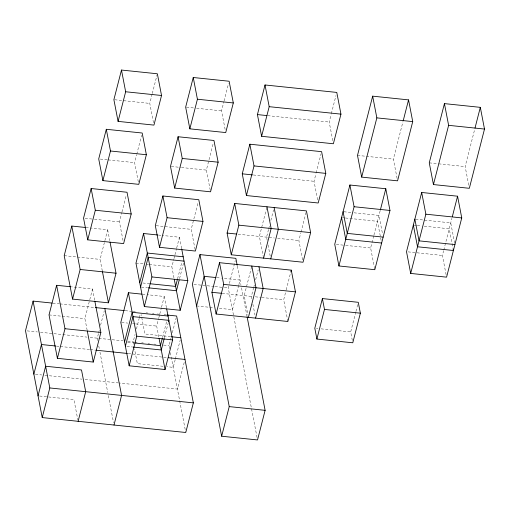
<?xml version="1.0" encoding="UTF-8"?>
<svg xmlns="http://www.w3.org/2000/svg" width="510" height="510" viewBox="0 0 510 510"><rect width="100%" height="100%" fill="white"/><g stroke="black" fill="none" stroke-linecap="round" stroke-linejoin="round"><path stroke-width="0.38" stroke-dasharray="2.55 1.91" d="M87.159 330.27L84.915 318.635L89.582 300.409M89.779 299.65L92.501 289.017L71.438 286.83M102.325 271.033L100.087 259.399L107.667 229.78L90.506 227.995M123.018 240.484L119.436 221.875L121.769 212.759M121.966 212.001L126.244 195.292M138.337 182.025L134.602 162.633L136.546 155.04M136.744 154.281L141.608 135.297M153.504 122.782L149.774 103.396L152.107 94.28M152.299 93.521L157.163 74.536M97.716 340.501L97.27 338.175L98.436 333.623M98.628 332.858L99.405 329.823M100.572 325.265L104.269 310.839M133.601 344.231L133.155 341.904L135.099 334.311M136.457 328.995L139.185 318.361M139.377 317.602L140.154 314.568M158.795 337.04L156.685 326.094L158.629 318.501M158.827 317.743L159.605 314.702M159.796 313.943L161.351 307.868M161.549 307.109L164.271 296.476L147.109 294.691M173.961 277.803L171.857 266.858L173.802 259.265M173.993 258.506L174.771 255.465M174.968 254.707L176.524 248.631M176.715 247.873L179.437 237.239L162.276 235.454M162.588 337.282L167.063 319.815M177.563 278.804L181.84 262.095M195.088 249.498L191.205 229.334L198.205 201.992M210.254 190.255L206.371 170.098L213.378 142.755M225.127 129.47L221.544 110.855L223.877 101.745M224.069 100.986L228.544 83.512M164.398 337.83L168.287 322.639M179.565 278.594L183.651 262.644M169.632 348.738L169.04 345.64L170.984 338.041M172.342 332.724L176.039 318.297M175.166 359.754L173.221 367.353L166.98 366.703M175.357 358.995L180.221 340.011M184.206 362.483L177.403 389.066L119.04 382.997M257.085 437.612L228.263 287.952L229.232 284.159M229.43 283.401L235.263 260.616M238.667 285.364L232.445 309.672L218.401 308.212M238.865 284.606L240.031 280.047L222.086 278.186M251.608 266.8L244.213 295.66L247.949 315.046M266.775 207.564L259.386 236.423L263.268 256.581M251.844 298.733L251.392 296.406L253.725 287.289M253.923 286.531L254.311 285.013M255.669 279.697L258.2 269.822M268.509 229.57L266.564 237.169L267.157 240.267M268.7 228.811L269.675 225.012M270.842 220.46L273.564 209.827M287.869 321.478L283.688 299.759L286.021 290.649M286.218 289.89L290.687 272.423M302.589 259.909L298.86 240.522L300.804 232.93M300.996 232.171L306.051 212.421M317.609 199.894L314.026 181.286L315.97 173.693M316.168 172.928L321.026 153.943M332.781 140.658L329.199 122.049L331.143 114.45M331.334 113.692L336.001 95.466M374.659 268.923L370.63 247.981L373.747 235.798M373.945 235.033L380.332 210.069M397.111 178.513L393.382 159.126L403.034 121.431M352.333 340.463L350.689 331.933L355.744 312.184M355.942 311.425L358.077 303.074M446.129 274.833L442.399 255.446L443.566 250.875M443.764 250.11L451.911 218.293M468.735 185.2L465.152 166.585L474.804 128.89M114.667 99.75L149.774 103.396M186.437 107.208L193.456 107.935M196.579 108.26L221.544 110.855M267.68 115.655L329.199 122.049M357.497 155.397L393.382 159.126M429.267 162.856L437.848 163.748M438.625 163.831L465.152 166.585M100.279 159.069L107.304 159.796M108.082 159.879L134.602 162.633M171.271 166.445L180.629 167.42M181.413 167.503L206.371 170.098M253.298 174.975L314.026 181.286M343.867 211.752L350.886 212.485M354.01 212.81L378.968 215.405L382.557 234.013M415.637 219.211L450.738 222.864L454.773 243.799M342.35 217.674L344.69 217.923M345.468 217.999L377.451 221.327L381.187 240.714M414.12 225.139L416.46 225.382M417.237 225.465L421.139 225.866M424.256 226.191L449.221 228.786L452.956 248.172M85.113 218.305L93.693 219.198M94.471 219.281L119.436 221.875M156.098 225.681L191.205 229.334M238.119 234.211L274.437 237.985M277.593 238.31L298.86 240.522M336.3 244.417L344.881 245.31M345.665 245.386L370.63 247.981M408.07 251.876L442.399 255.446M85.827 227.511L89.728 227.913M158.374 235.046L161.498 235.371M64.203 255.669L76.685 256.963M77.463 257.046L100.087 259.399M135.972 263.128L143.769 263.938M146.893 264.263L148.448 264.422M149.232 264.505L171.857 266.858M216.629 277.618L221.308 278.103M193.94 284.389L206.422 285.683M207.2 285.766L214.219 286.499M215.003 286.575L223.584 287.468M224.362 287.551L228.263 287.952M142.851 282.993L149.092 283.643M222.162 293.365L251.392 296.406M255.331 296.814L260.846 297.387M261.636 297.47L283.688 299.759M141.346 287.092L147.588 287.742M142.43 294.206L146.325 294.614M196.56 305.936L209.043 307.237M209.82 307.32L213.722 307.721M316.366 328.363L317.928 328.523M321.045 328.848L350.689 331.933M52.804 303.15L59.109 303.801M59.899 303.883L94.599 307.492M125.135 310.666L132.16 311.393M132.938 311.476L135.277 311.718M146.198 312.853L147.76 313.019M152.439 313.503L154.001 313.669M157.118 313.988L160.242 314.313M164.143 314.721L166.483 314.963M49.03 314.906L61.512 316.206M62.296 316.283L84.915 318.635M121.584 322.447L127.819 323.098M132.504 323.582L134.844 323.824M135.622 323.907L156.685 326.094M170.665 336.676L144.916 333.999L141.187 314.613M27.075 330.882L37.332 331.946M40.488 332.278L53.104 333.585M53.894 333.667L87.019 337.11M90.168 337.442L97.27 338.175M98.832 338.34L123.012 340.852M127.691 341.337L133.155 341.904M134.716 342.07L137.056 342.312M141.735 342.796L143.297 342.962M147.976 343.447L149.538 343.612M154.218 344.097L155.779 344.256M163.576 345.072L169.04 345.64M127.685 342.236L133.926 342.879M126.958 346.411L132.421 346.978M56.431 346.086L59.587 346.411M60.378 346.494L89.556 349.528M90.346 349.611L95.077 350.102M128.201 353.545L166.846 357.561M163.079 366.295L137.337 363.624L134.5 348.885M35.439 374.308L41.75 374.965M44.905 375.29L81.97 379.147M85.125 379.472L118.25 382.914M39.601 396.021L73.931 399.591L77.813 419.749M268.056 244.921L270.294 256.555M252.883 304.158L254.974 315.014M237.341 266.092L240.93 284.733M241.53 287.85L246.942 315.939M179.437 237.239L181.694 248.963M164.271 296.476L166.528 308.206M170.385 352.614L185.614 431.715M107.667 229.78L109.758 240.637M92.501 289.017L94.739 300.651M98.761 345.933L99.361 349.031M99.96 352.136L107.725 392.464M108.318 395.562L113.545 422.707"/><path stroke-width="0.76" d="M52.014 303.067L33.086 301.098L25.5 330.716L42.228 417.575L185.761 432.493L193.347 402.875L176.626 316.015L167.261 315.046M33.864 374.142L41.45 344.524L55.641 346.003M70.66 286.748L56.616 285.288L49.03 314.906L57.394 358.332L93.279 362.062L100.865 332.443L94.892 301.423M85.049 227.428L71.782 226.051L64.203 255.669L72.567 299.096L108.445 302.825L116.031 273.207L110.058 242.186M38.046 395.862L45.626 366.237L81.511 369.967L85.693 391.686L78.113 421.305M91.137 188.522L83.551 218.146L87.733 239.859L123.618 243.589L131.204 213.97L127.022 192.257L91.137 188.522L95.319 210.241L87.733 239.859M106.303 129.285L98.717 158.903L102.899 180.616L138.784 184.346L146.37 154.728L142.188 133.014L106.303 129.285L110.485 150.998L102.899 180.616M121.476 70.048L113.889 99.667L118.071 121.38L153.956 125.109L161.536 95.491L157.361 73.778L121.476 70.048L125.658 91.762L118.071 121.38M42.228 417.575L49.808 387.951L33.086 301.098M57.394 358.332L64.98 328.714L56.616 285.288M72.567 299.096L80.146 269.478L71.782 226.051M141.646 294.123L128.386 292.746L120.8 322.365L129.164 365.797L165.049 369.527L172.635 339.902L166.681 308.983M157.596 234.97L143.552 233.51L135.972 263.128L144.33 306.555L180.215 310.284L187.801 280.666L181.694 248.963M124.561 341.91L132.147 312.292L168.032 316.022M139.734 282.667L147.32 253.049L183.205 256.779M162.907 195.987L155.32 225.605L159.502 247.318L195.387 251.047L202.974 221.429L198.792 199.716L162.907 195.987L167.089 217.7L159.502 247.318M178.073 136.744L170.487 166.362L174.669 188.082L210.553 191.811L218.14 162.193L213.958 140.473L178.073 136.744L182.255 158.457L174.669 188.082M193.245 77.507L185.659 107.125L189.841 128.839L225.726 132.568L233.306 102.95L229.124 81.237L193.245 77.507L197.421 99.22L189.841 128.839M125.403 346.252L132.982 316.633L168.867 320.363L168.478 321.88M140.569 287.015L148.155 257.397L184.04 261.126M113.998 425.034L121.578 395.416L104.856 308.556M129.164 365.797L136.75 336.173L128.386 292.746M144.33 306.555L151.916 276.936L143.552 233.51M162.39 338.047L160.446 345.64L134.704 342.962M177.365 279.563L175.619 286.403L149.876 283.726M164.201 338.589L161.287 349.981L133.199 347.061M179.176 280.111L176.454 290.745L148.372 287.825M237.188 265.315L235.849 258.334L199.965 254.605L192.378 284.223L221.646 436.222L257.531 439.951L265.117 410.333L247.089 316.716M196.56 305.936L204.147 276.318L215.845 277.536M211.918 292.3L219.504 262.682L291.274 270.141L295.456 291.854L287.869 321.478L216.1 314.013L211.918 292.3L221.372 293.282M227.09 233.064L234.676 203.445L306.44 210.904L310.622 232.617L303.042 262.236L231.272 254.777L227.09 233.064L236.544 234.045M242.256 173.827L249.843 144.202L321.612 151.668L325.794 173.381L318.208 202.999L246.438 195.54L242.256 173.827L252.514 174.892M257.429 114.584L265.009 84.966L336.778 92.425L340.961 114.138L333.374 143.763L261.611 136.297L257.429 114.584L266.889 115.572M216.1 314.013L223.686 284.395L219.504 262.682M231.272 254.777L238.852 225.159L234.676 203.445M246.438 195.54L254.025 165.922L249.843 144.202M261.611 136.297L269.191 106.679L265.009 84.966M248.395 317.373L255.982 287.755L251.8 266.041M263.568 258.137L271.154 228.518L266.972 206.799M221.646 436.222L229.232 406.604L199.965 254.605M255.574 318.119L263.16 288.501L258.978 266.787M270.746 258.882L278.326 229.264L274.144 207.544M290.885 271.664L291.274 270.141M349.911 185.015L334.745 244.252L338.927 265.965L374.812 269.694L389.978 210.458L385.796 188.745L349.911 185.015L354.093 206.728L338.927 265.965M372.663 96.154L357.497 155.397L361.679 177.11L397.564 180.84L412.73 121.603L408.548 99.89L372.663 96.154L376.845 117.874L361.679 177.11M322.39 298.579L314.804 328.204L316.895 339.061L352.78 342.79L360.366 313.172L358.275 302.309L322.39 298.579L324.481 309.436L316.895 339.061M380.332 210.069L385.796 188.745M403.231 120.66L408.548 99.89M421.681 192.474L406.515 251.71L410.69 273.43L446.575 277.159L461.748 217.917L457.566 196.203L421.681 192.474L425.863 214.187L410.69 273.43M444.433 103.619L429.267 162.856L433.449 184.569L469.334 188.298L484.5 129.062L480.318 107.349L444.433 103.619L448.615 125.332L433.449 184.569M452.3 216.769L457.566 196.203M475.001 128.118L480.318 107.349M125.658 91.762L161.536 95.491M197.421 99.22L233.306 102.95M269.191 106.679L340.961 114.138M376.845 117.874L412.73 121.603M448.615 125.332L484.5 129.062M110.485 150.998L146.37 154.728M182.255 158.457L218.14 162.193M254.025 165.922L325.794 173.381M354.093 206.728L389.978 210.458M425.863 214.187L461.748 217.917M383.15 237.118L347.265 233.389L343.083 211.675M454.92 244.577L419.035 240.847L414.853 219.134M95.319 210.241L131.204 213.97M167.089 217.7L202.974 221.429M238.852 225.159L310.622 232.617M381.633 243.04L345.748 239.311L341.566 217.598M80.146 269.478L116.031 273.207M151.916 276.936L187.801 280.666M223.686 284.395L295.456 291.854M324.481 309.436L360.366 313.172M95.389 307.575L124.357 310.584M171.443 336.759L180.801 337.735M64.98 328.714L100.865 332.443M136.75 336.173L172.635 339.902M95.867 350.185L127.411 353.462M168.421 357.727L184.983 359.448M49.808 387.951L193.347 402.875M229.232 406.604L265.117 410.333M453.103 248.95L453.403 250.499L417.518 246.77L413.336 225.057M174.261 279.365L180.215 310.284M159.094 338.602L165.049 369.527M102.472 271.804L108.445 302.825M87.306 331.047L93.279 362.062"/></g></svg>
